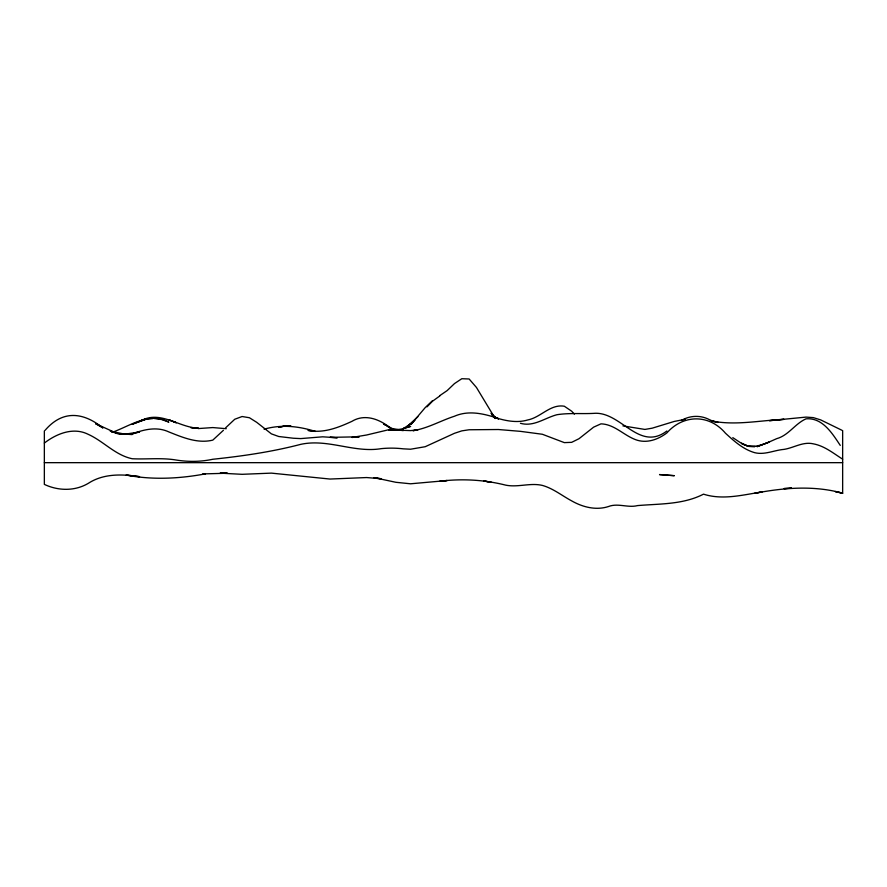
<?xml version="1.0" encoding="UTF-8"?>
<svg xmlns="http://www.w3.org/2000/svg" width="887" height="887" viewBox="0 0 887 887"><rect width="100%" height="100%" fill="white"/><g stroke="black" fill="none" stroke-linecap="round" stroke-linejoin="round"><path stroke-width="1.33" d="M411.357 423.986L425.195 407.621L432.512 400.636M411.457 423.942L415.116 419.817M223.413 430.306L212.802 440.118C197.712 443.844 182.655 437.446 168.852 431.925C156.966 426.337 143.882 429.441 132.241 433.943L139.558 431.969L124.912 434.198L110.265 431.126L117.594 433.688L95.619 423.687L102.936 427.977C83.289 412.078 62.667 409.772 45.104 430.306M225.664 427.789L234.767 419.241L242.096 416.524L249.413 417.733L256.742 422.345L271.389 433.865L278.718 436.504L293.364 438.233L300.682 438.599L322.657 436.814L337.304 437.768L329.975 437.358L359.279 436.803L351.951 437.446L366.597 435.007L388.573 429.763L410.548 430.605L417.866 429.896L412.921 430.683C427.567 428.465 440.529 420.726 454.488 416.225C468.846 409.927 484.302 413.763 498.427 418.509M427.024 406.834L432.512 401.223L439.841 395.935M417.866 416.724L406.712 426.946M408.985 425.272L410.548 423.953L403.219 428.576L397.309 430.007M439.841 395.591L447.159 390.59L454.488 383.583L461.805 378.716L469.134 378.982L476.452 387.453L494.769 417.799M44.35 443.056C56.602 433.621 73.388 426.824 88.29 434.364C103.624 441.282 115.31 455.253 132.241 458.745C146.854 459.477 161.6 457.559 176.18 460.031C188.354 461.972 200.728 461.85 212.802 459.266C242.417 456.14 271.788 451.893 300.682 444.365C327.868 438.389 354.135 453.179 381.244 448.645A101.007 101.007 0 0 1 403.219 448.833L410.548 449.221L425.195 446.715L454.488 433.288L461.805 430.871L469.134 429.763L498.427 429.519L520.403 431.348L542.367 434.264L564.343 442.624L571.671 442.336L578.989 438.721L593.636 427.146L600.965 423.853C615.068 424.241 624.636 436.471 637.587 440.329C647.953 443.278 658.609 439.176 666.88 432.911C683.378 414.251 709.245 414.063 725.466 433.222C734.137 441.127 743.206 449.41 754.759 452.692C764.716 455.164 774.229 450.175 784.064 449.376C793.92 447.835 803.068 441.393 813.357 443.844C824.522 445.928 833.314 453.268 842.65 459.178M666.88 430.993C638.784 452.281 620.833 410.881 593.636 413.375C581.44 414.007 569.155 412.81 557.025 414.706C544.795 417.855 533.741 427.102 520.403 423.276M681.526 420.449C690.485 415.027 701.861 415.027 710.82 420.449M139.558 421.048L145.668 419.307L132.241 424.23L146.887 418.775L140.778 420.859M112.028 432.401C130.09 426.004 149.437 411.402 168.852 422.112L161.534 419.507L154.205 418.487M140.778 420.837C160.292 410.027 178.609 427.323 198.156 428.221L190.827 427.601L198.156 428M757.21 446.604L769.406 442.003L757.21 446.604M685.185 419.285L674.198 421.458L652.233 428.166L644.904 429.43L622.929 425.893M264.071 429.186C281.312 424.296 298.487 426.093 315.328 431.426L308.011 430.383C323.234 433.599 338.335 427.589 351.951 421.336C365.655 412.976 381.532 419.95 392.353 429.674L386.743 425.804L394.826 429.763M396.766 430.306L403.219 429.873L391.012 428.731M146.887 418.952L152.985 418.564M198.156 428.576L212.802 427.567L226.229 428.698M203.034 473.913L227.449 473.237L220.12 473.159L242.096 474.312L271.389 473.126L329.975 479.047L366.597 477.55L381.244 478.736L373.926 477.616L395.89 482.295L410.548 483.792L447.159 480.532L439.841 481.209C461.916 478.57 484.18 479.701 505.756 485.156C517.975 487.606 530.26 482.561 542.367 485.411C553.155 488.427 561.937 495.656 571.671 500.878C582.648 507.142 595.909 510.557 608.282 506.599C617.862 502.752 627.841 508.107 637.587 505.59C659.795 503.694 683.079 504.681 703.502 494.159C722.694 500.323 742.829 494.902 762.088 491.919L754.759 493.294C783.72 487.728 813.856 485.211 842.65 493.194L835.321 491.553L842.65 493.372L842.65 430.561M203.034 473.946L205.474 473.858C179.34 478.736 152.331 480.111 126.131 475.044L139.558 476.674C122.251 474.068 103.613 473.359 88.29 483.348C74.874 491.309 58.243 490.966 44.35 484.391L44.35 430.971M395.89 429.618L388.573 429.807L395.89 429.618L403.219 430.638M44.35 462.67L842.65 462.67M290.925 426.248L286.035 425.838L278.718 427.257L286.035 425.771L290.925 426.237M712.039 421.07C736.01 425.682 760.037 420.394 784.064 419.351L769.406 420.682L806.028 417.101L813.357 417.622L820.675 419.895L842.007 430.306M712.039 421.203L718.148 422.445L710.82 420.371M493.549 417.09C504.47 420.593 516.411 423.354 527.721 419.961C540.782 417.455 550.35 403.807 564.343 406.235L571.671 411.202L574.41 414.129M492.152 415.138L498.427 419.096M732.795 437.635L740.113 442.469L747.442 445.95L741.388 443.389C753.329 450.297 765.603 443.467 776.735 438.644C788.565 435.406 795.029 423.687 806.028 418.83C822.548 417.467 832.294 433.41 840.255 445.407M495.678 417.91L491.11 413.187L495.179 418.564M410.548 426.414L403.219 428.576L410.548 426.414M791.381 488.105L784.064 488.582L791.381 488.183M123.692 434.175L118.814 434.109L123.692 434.186M754.759 446.527L748.661 446.383L754.759 446.604M132.241 434.464L124.912 434.209L132.241 434.464M674.198 475.676L659.551 474.578L674.198 475.676M491.11 482.273L483.781 480.954L491.11 482.284M176.18 422.7L168.852 419.806L176.18 422.722M385.834 425.272L383.539 423.919L385.823 425.272"/></g></svg>
